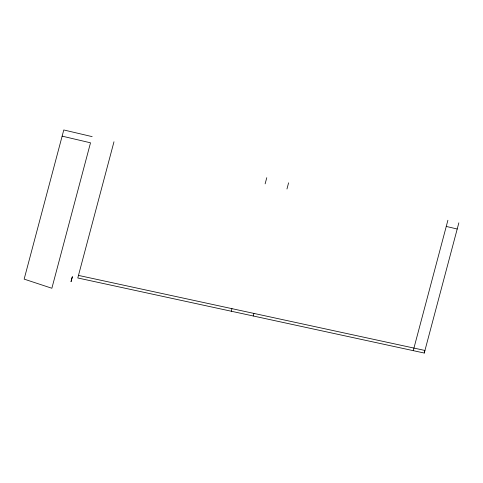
<?xml version="1.0" encoding="UTF-8"?>
<svg xmlns="http://www.w3.org/2000/svg" width="483" height="483" viewBox="0 0 483 483"><rect width="100%" height="100%" fill="white"/><g stroke="black" fill="none" stroke-linecap="round" stroke-linejoin="round"><path stroke-width="0.72" d="M113.982 141.767L77.793 277.979L424.255 353.037L424.877 350.447L78.475 275.407M231.285 311.233L231.973 308.655M265.131 183.86L266.773 177.678M253.213 315.985L253.901 313.407M286.956 188.992L288.599 182.809M413.255 350.652L447.904 220.254M424.255 353.037L458.85 222.826M92.156 136.635L63.78 129.963L24.15 279.12L51.868 288.26L90.514 142.811L62.138 136.146M446.262 226.436L457.208 229.008M72.323 276.795L71.055 281.565L72.323 276.795"/></g></svg>
